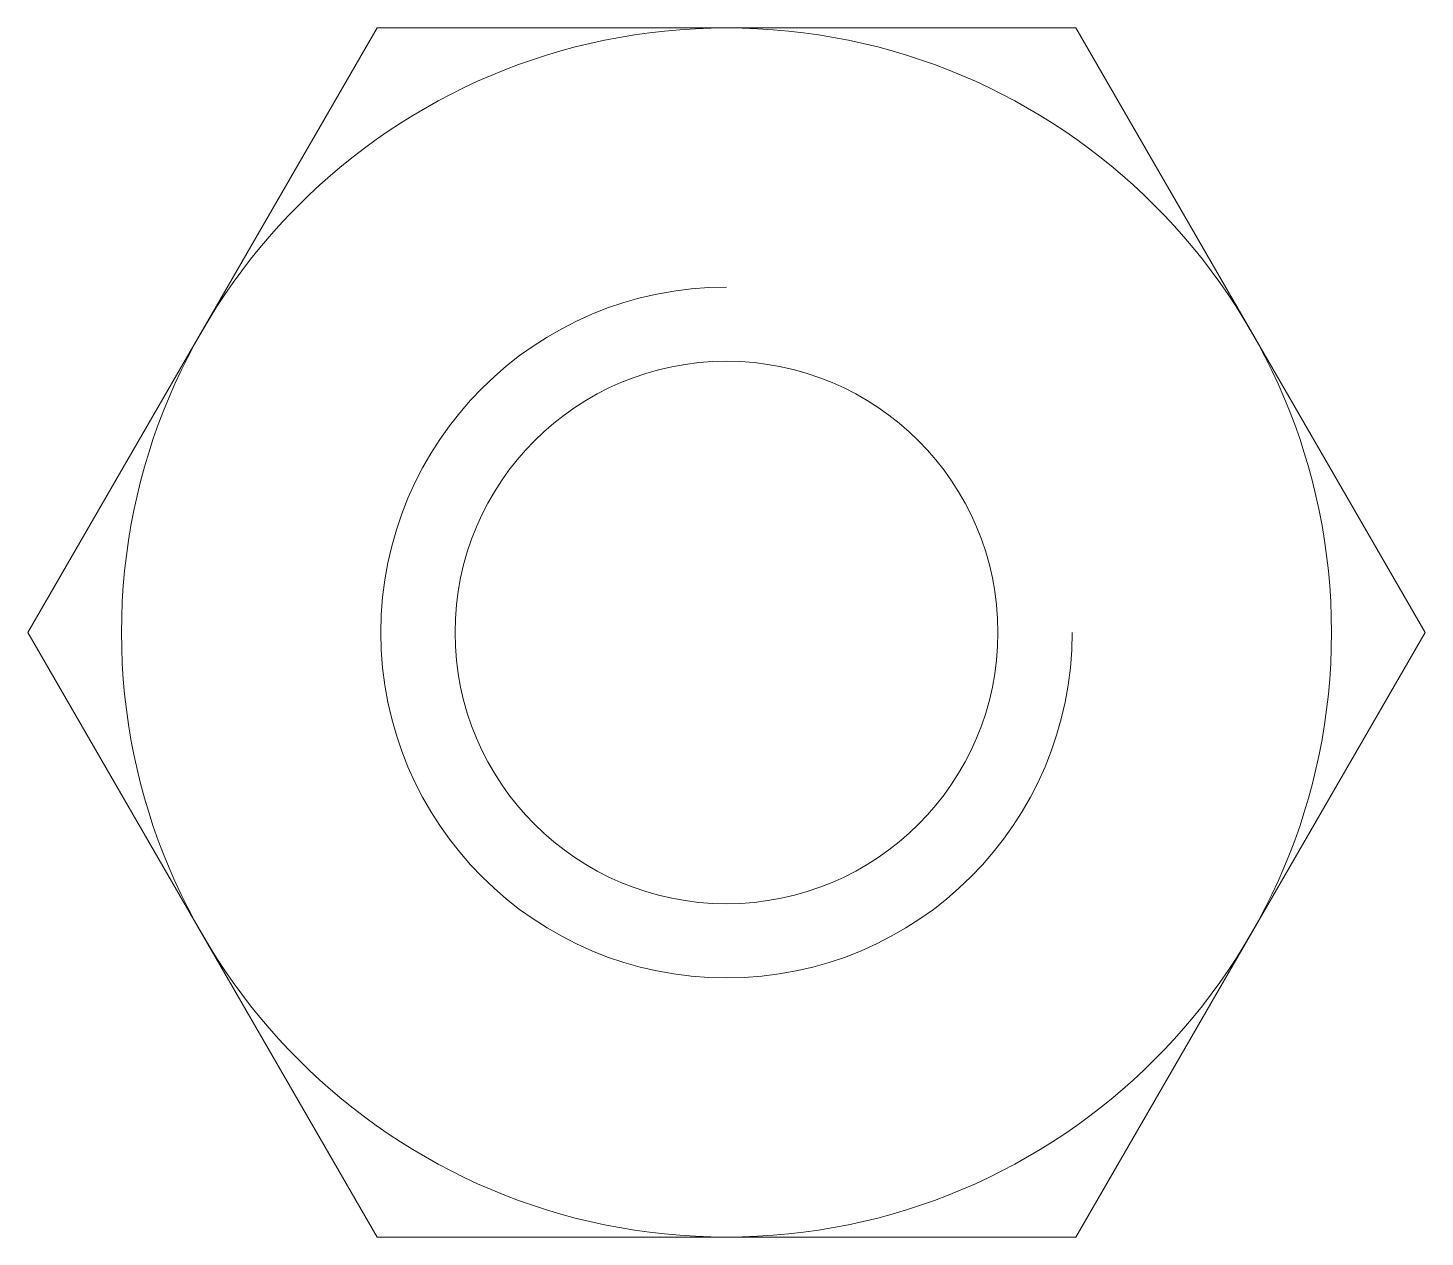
# Model space of a CAD drawing. Extents: x -4.04 to 4.04, y -3.5 to 3.5.
import ezdxf

# ---------------------------------------------------------------- set-up
doc = ezdxf.new("R2010")
doc.units = 0
doc.layers.add('outline', color=178, linetype='Continuous', lineweight=5, true_color=0x000000)

msp = doc.modelspace()

# ---------------------------------------------------------------- linework, layer by layer
at = {"layer": 'outline', "linetype": 'Continuous'}
for p, q in [((-2.020726, 3.5), (-4.041452, 0)), ((2.020726, 3.5), (-2.020726, 3.5)), ((4.041452, 0), (2.020726, 3.5)), ((-4.041452, 0), (-2.020726, -3.5)), ((2.020726, -3.5), (4.041452, 0)), ((-2.020726, -3.5), (2.020726, -3.5))]:
    msp.add_line(p, q, dxfattribs=at)
for radius in [3.5, 1.5705]:
    msp.add_circle((0, 0), radius, dxfattribs=at)
msp.add_arc((0, 0), 2, 90, 0, dxfattribs=at)

doc.saveas('drawing.dxf')
